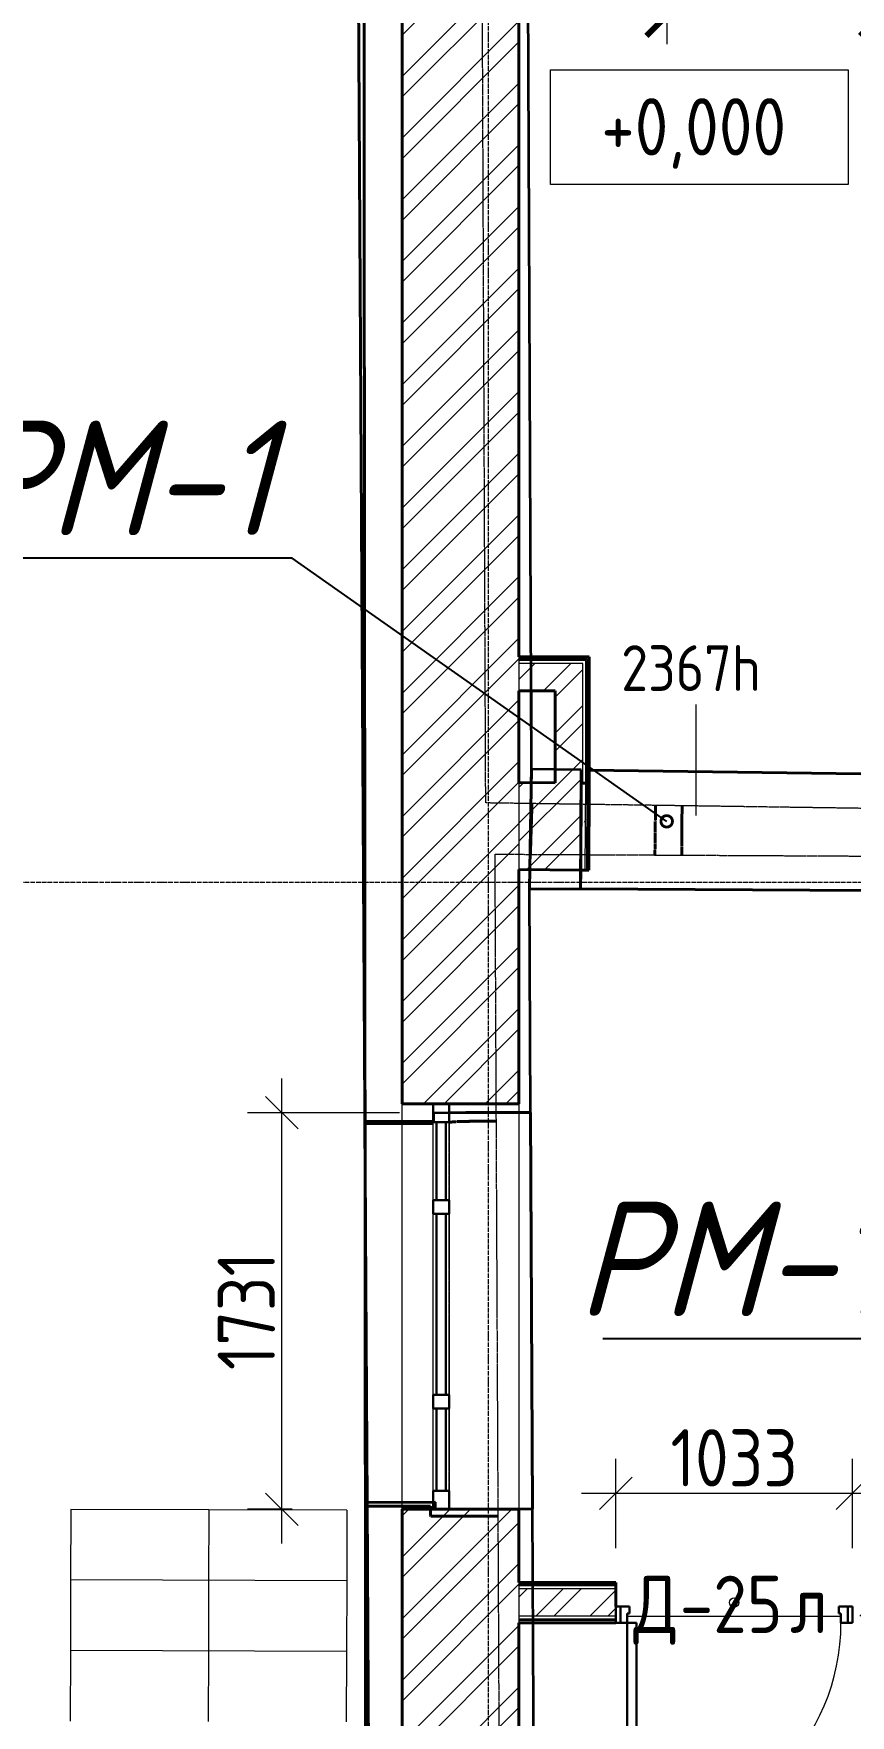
# Model space of a CAD drawing. Header units: millimetres. Extents: x 749182 to 2267578, y 70462 to 311449.
# Drawn here: x 2002644 to 2006210, y 108835 to 116179 of the extents above; entities that cross this region are included whole.
import ezdxf
from ezdxf import colors
from ezdxf.entities.mleader import LeaderData, LeaderLine
from ezdxf.math import Vec2, Vec3

# ---------------------------------------------------------------- set-up
doc = ezdxf.new("R2010")
doc.units = ezdxf.units.MM
for name, pattern in [('ADSK_Линия сетки', [25, 20, -2.5, 0, -2.5]), ('ADSK_Сверху', [4.5, 3, -1.5]), ('осеваяX2', [4, 2.5, -0.5, 0.5, -0.5])]:
    doc.linetypes.add(name, pattern=pattern)
doc.layers.get('Defpoints').update_dxf_attribs({"color": 255})
for name, color, linetype, lineweight in [('_ Окна', 7, 'Continuous', 30), ('Аннотация', 7, 'Continuous', 9), ('Витраж', 7, 'Continuous', 9), ('Двери', 7, 'Continuous', 20), ('Лестницы', 7, 'Continuous', 18), ('Марки дверей', 7, 'Continuous', 20), ('Окна', 7, 'Continuous', 18), ('Оси', 165, 'осеваяX2', 13), ('отметки', 7, 'Continuous', 20), ('Панели витража', 7, 'Continuous', 9), ('Перекрытие', 7, 'Continuous', 18), ('Размер', 7, 'Continuous', 13), ('размеры', 7, 'Continuous', 9), ('Стены', 184, 'Continuous', 40), ('Стены внутренние', 7, 'Continuous', 18), ('Стены наружные', 7, 'Continuous', 18), ('Стены разрез', 7, 'Continuous', 35), ('Стены штриховка', 7, 'Continuous', 18), ('Стрелки вверх', 7, 'Continuous', 18)]:
    doc.layers.add(name, color=color, linetype=linetype, lineweight=lineweight)
doc.styles.add('GOST 2.304_new', font='isocpeur.ttf', dxfattribs={"width": 0.9, "oblique": 15})
doc.styles.add('GOST Common_1', font='GOST_Common.ttf', dxfattribs={"width": 0.9, "height": 250})
doc.styles.add('GOST Common_2', font='GOST_Common.ttf', dxfattribs={"width": 0.9, "height": 200})
doc.styles.add('М2', font='isocpeui.ttf')
doc.dimstyles.new('ADSK_Основной_2_мм_Округление_до_1_мм', dxfattribs={"dimscale": 304.8, "dimtxt": 201.142999, "dimasz": 0.463911, "dimexe": 0.492126, "dimexo": 0.492126, "dimgap": 0.098425, "dimtad": 1, "dimdec": 0, "dimdsep": 46, "dimtxsty": 'GOST Common_1', "dimblk1": 'OBLIQUE', "dimblk2": 'OBLIQUE', "dimsah": 1, "dimcen": 0.09, "dimdle": 0.492126, "dimazin": 2, "dimtfac": 1, "dimtdec": 4, "dimtix": 1, "dimtmove": 0, "dimatfit": 3, "dimfxl": 0, "dimtvp": 1, "dimtolj": 1, "dimtzin": 0, "dimlwd": 20, "dimlwe": 20, "dimarcsym": 0})
doc.dimstyles.new('SPDS 1_100', dxfattribs={"dimscale": 100, "dimtxt": 2.5, "dimasz": 1.77, "dimexe": 1.25, "dimexo": 0.625, "dimtad": 1, "dimdec": 0, "dimrnd": 0.001, "dimzin": 9, "dimtxsty": 'М2', "dimblk": 'ARCHTICK', "dimcen": 2.5, "dimdle": 2, "dimclrt": 256, "dimadec": 0, "dimazin": 2, "dimtfac": 0.75, "dimtdec": 0, "dimtmove": 1, "dimatfit": 3, "dimfxl": 0, "dimtolj": 1, "dimlwd": 9, "dimlwe": 9, "dimarcsym": 0})
pattern_1 = [(45, (1958220.23, 75616.62), (-117.8655, 117.8655), []), (45, (1958298.8, 75616.62), (-117.8655, 117.8655), [])]

# ---------------------------------------------------------------- blocks, each defined once
blk = doc.blocks.new('Существующие стены 2 этаж - Существующие стены 2 этаж-699583-01 План 1-го этажа маркировочный')
at = {"layer": 'Стены', "color": 254, "linetype": 'ADSK_Сверху', "true_color": 0xe8c5d7}
for p, q in [((45863.6, 43954.5), (45871.1, 35802.7)), ((45874.2, 32460.1), (45863.6, 43954.5)), ((46593.1, 36978.4), (46600, 37200.1)), ((46600, 37200.1), (46593.1, 36978.4)), ((46600, 37200.1), (46593.1, 36978.4)), ((46593.1, 36978.4), (46600, 37200.1)), ((47136.9, 36975.7), (47139.4, 37192.3)), ((47136.9, 36975.7), (47139.4, 37192.3)), ((47255.3, 37190.6), (47253.8, 36975.1)), ((47255.3, 37190.6), (47253.8, 36975.1)), ((45871.1, 35802.7), (46150.7, 35803)), ((46150.7, 35803), (45871.1, 35802.7)), ((45871.1, 35802.7), (45872.6, 34131.4)), ((45871.1, 35802.7), (45872.6, 34131.4)), ((45872.6, 34131.4), (45871.1, 35802.7)), ((46150.7, 35803), (46168.2, 35804.2)), ((46168.2, 35804.2), (46150.7, 35803)), ((46238.2, 35808.9), (46290.6, 35812.5)), ((46290.6, 35812.5), (46238.2, 35808.9)), ((46290.6, 35812.5), (46444.5, 35813.1)), ((46444.5, 35813.1), (46290.6, 35812.5)), ((46157.6, 34131.6), (45872.6, 34131.4)), ((45872.6, 34131.4), (46157.6, 34131.6)), ((45872.6, 34131.4), (45874.2, 32460.1)), ((46157.7, 34087.8), (46157.6, 34131.6)), ((46157.6, 34131.6), (46157.7, 34087.8)), ((46297.7, 34088.4), (46157.7, 34087.8)), ((46157.7, 34087.8), (46297.7, 34088.4)), ((46452.6, 34089), (46297.7, 34088.4)), ((46297.7, 34088.4), (46452.6, 34089))]:
    blk.add_line(p, q, dxfattribs=at)
blk = doc.blocks.new('Прямоугольный импост - 70х20_60мм-1425107-01 План 1-го этажа маркировочный')
at = {"layer": 'Витраж', "color": 253, "linetype": 'ADSK_Сверху', "true_color": 0xaaaaaa}
for p, q in [((46238.2, 23889.2), (46168.2, 23889.2)), ((46168.2, 23809.2), (46168.2, 23889.2)), ((46238.2, 23809.2), (46238.2, 23889.2)), ((46168.2, 23439.2), (46168.2, 23469.2)), ((46238.2, 23439.2), (46238.2, 23469.2))]:
    blk.add_line(p, q, dxfattribs=at)
blk = doc.blocks.new('Прямоугольный импост - 70х20_60мм-1440289-01 План 1-го этажа маркировочный')
at = {"layer": 'Витраж', "color": 253, "linetype": 'ADSK_Сверху', "true_color": 0xaaaaaa}
for p, q in [((-80, 35), (0, 35)), ((0, 35), (0, -35)), ((0, -35), (-80, -35))]:
    blk.add_line(p, q, dxfattribs=at)
blk = doc.blocks.new('Прямоугольный импост - 70х20_60мм-1440290-01 План 1-го этажа маркировочный')
at = {"layer": 'Витраж', "color": 253, "linetype": 'ADSK_Сверху', "true_color": 0xaaaaaa}
for p, q in [((0, 35), (-80, 35)), ((0, -35), (0, 35)), ((-80, -35), (0, -35))]:
    blk.add_line(p, q, dxfattribs=at)
blk = doc.blocks.new('Прямоугольный импост - 70х20_60мм-1243038-01 План 1-го этажа маркировочный')
at = {"layer": 'Витраж', "color": 253, "linetype": 'ADSK_Сверху', "true_color": 0xaaaaaa}
for p, q in [((46168.2, 23409.2), (46168.2, 23439.2)), ((46238.2, 23409.2), (46238.2, 23439.2)), ((46168.2, 22589.2), (46168.2, 22619.2)), ((46238.2, 22589.2), (46238.2, 22619.2))]:
    blk.add_line(p, q, dxfattribs=at)
blk = doc.blocks.new('Прямоугольный импост - 70х20_60мм-1225113-01 План 1-го этажа маркировочный')
at = {"layer": 'Витраж', "color": 253, "linetype": 'ADSK_Сверху', "true_color": 0xaaaaaa}
for p, q in [((-6006, 10091.9), (-6006, 10121.9)), ((-5936, 10091.9), (-5936, 10121.9)), ((-6006, 9651.9), (-6006, 9731.9)), ((-5936, 9651.9), (-5936, 9731.9)), ((-6006, 9651.9), (-5936, 9651.9))]:
    blk.add_line(p, q, dxfattribs=at)
blk = doc.blocks.new('Прямоугольный импост - 70х60мм-1440287-01 План 1-го этажа маркировочный')
at = {"layer": 'Витраж', "color": 253, "linetype": 'ADSK_Сверху', "true_color": 0xaaaaaa}
for p, q in [((-30, 35), (30, 35)), ((30, -35), (-30, -35))]:
    blk.add_line(p, q, dxfattribs=at)
blk = doc.blocks.new('Прямоугольный импост - 70х60мм-1425109-01 План 1-го этажа маркировочный')
at = {"layer": 'Витраж', "color": 253, "linetype": 'ADSK_Сверху', "true_color": 0xaaaaaa}
for p, q in [((46238.2, 23809.2), (46168.2, 23809.2)), ((46168.2, 23469.2), (46168.2, 23809.2)), ((46238.2, 23469.2), (46238.2, 23809.2)), ((46168.2, 23469.2), (46238.2, 23469.2))]:
    blk.add_line(p, q, dxfattribs=at)
blk = doc.blocks.new('Прямоугольный импост - 70х60мм-1225009-01 План 1-го этажа маркировочный')
at = {"layer": 'Витраж', "color": 253, "linetype": 'ADSK_Сверху', "true_color": 0xaaaaaa}
for p, q in [((-5936, 11391.9), (-6006, 11391.9)), ((-6006, 11031.9), (-6006, 11391.9)), ((-5936, 11031.9), (-5936, 11391.9)), ((-6006, 11031.9), (-5936, 11031.9))]:
    blk.add_line(p, q, dxfattribs=at)
blk = doc.blocks.new('Прямоугольный импост - 70х60мм-1243040-01 План 1-го этажа маркировочный')
at = {"layer": 'Витраж', "color": 253, "linetype": 'ADSK_Сверху', "true_color": 0xaaaaaa}
for p, q in [((46238.2, 23409.2), (46168.2, 23409.2)), ((46168.2, 22619.2), (46168.2, 23409.2)), ((46238.2, 22619.2), (46238.2, 23409.2)), ((46168.2, 22619.2), (46238.2, 22619.2))]:
    blk.add_line(p, q, dxfattribs=at)
blk = doc.blocks.new('Существующие стены 1 эт - Существующие стены 1 эт-653793-01 План 1-го этажа маркировочный')
at = {"layer": 'Стены'}
for p, q in [((45890.9, 32185), (45825.2, 43935.3)), ((46596.1, 37692.4), (46596.7, 37537.8)), ((46597, 37316.6), (46596.6, 37291.8)), ((46596.6, 37291.8), (46597, 37316.6)), ((46849.8, 37346.5), (48035.5, 37329.4)), ((46812.9, 36909.3), (46812.4, 36827.3)), ((48063.3, 36820.9), (46812.4, 36827.3)), ((46311.1, 35850.5), (46238.2, 35850.2)), ((46594.3, 35851.9), (46311.1, 35850.5)), ((46594.3, 35851.9), (46602.5, 34120.8)), ((46168.2, 35812.9), (45870.6, 35811.2)), ((45879.9, 34147.5), (45870.6, 35811.2)), ((45879.9, 34147.5), (46168.2, 34149.1)), ((46238.2, 34119.1), (46319.2, 34119.5)), ((46319.2, 34119.5), (46602.5, 34120.8))]:
    blk.add_line(p, q, dxfattribs=at)
at = {"layer": 'Стены разрез'}
for p, q in [((45825.2, 43935.3), (45870.6, 35811.2)), ((46597.5, 37350.2), (46573.2, 43171.8)), ((46589.7, 36828.5), (46597.5, 37350.2)), ((46597.5, 37350.2), (46589.7, 36828.5)), ((46815.1, 37347), (46597.5, 37350.2)), ((46812.4, 36827.3), (46815.1, 37347)), ((46594.3, 35851.9), (46589.7, 36828.5)), ((46589.7, 36828.5), (46812.4, 36827.3)), ((46171.1, 35849.9), (46311.1, 35850.5)), ((46171.2, 35812.9), (46171.1, 35849.9)), ((46311.1, 35850.5), (46594.3, 35851.9)), ((45870.6, 35811.2), (46171.2, 35812.9)), ((46179.1, 34149.1), (45879.9, 34147.5)), ((46179.2, 34118.8), (46179.1, 34149.1)), ((45879.9, 34147.5), (45890.9, 32185)), ((46319.2, 34119.5), (46179.2, 34118.8)), ((46602.5, 34120.8), (46319.2, 34119.5)), ((46606.6, 33247.6), (46602.5, 34120.8)), ((46611.1, 31812.6), (46606.6, 33247.6))]:
    blk.add_line(p, q, dxfattribs=at)
blk = doc.blocks.new('Системная панель - _AR_Стекло_40мм_привязка по центру-V136-01 План 1-го этажа маркировочный')
at = {"layer": 'Панели витража', "lineweight": 30}
for p, q in [((180, 20), (-180, 20)), ((-180, 20), (-180, -20)), ((180, -20), (180, 20)), ((-180, -20), (180, -20))]:
    blk.add_line(p, q, dxfattribs=at)
blk = doc.blocks.new('Прямоугольный импост - 70х20_60мм-V137-01 План 1-го этажа маркировочный')
at = {"layer": 'Витраж', "lineweight": 30}
for p, q in [((-80, 35), (0, 35)), ((-80, -35), (-80, 35)), ((0, 35), (0, -35)), ((0, -35), (-80, -35))]:
    blk.add_line(p, q, dxfattribs=at)
blk = doc.blocks.new('Прямоугольный импост - 70х20_60мм-V138-01 План 1-го этажа маркировочный')
at = {"layer": 'Витраж', "lineweight": 30}
for p, q in [((0, 35), (-80, 35)), ((-80, 35), (-80, -35)), ((0, -35), (0, 35)), ((-80, -35), (0, -35))]:
    blk.add_line(p, q, dxfattribs=at)
blk = doc.blocks.new('Системная панель - _AR_Стекло_40мм_привязка по центру-1425111-01 План 1-го этажа маркировочный')
at = {"layer": 'Панели витража', "lineweight": 30}
for p, q in [((170, 20), (-170, 20)), ((-170, 20), (-170, -20)), ((170, -20), (170, 20)), ((-170, -20), (170, -20))]:
    blk.add_line(p, q, dxfattribs=at)
blk = doc.blocks.new('Витраж-стеклопакет - Глухой стеклопакет 40мм-1243042-01 План 1-го этажа маркировочный')
at = {"layer": '_ Окна'}
for p, q in [((395, 20), (-395, 20)), ((-395, 20), (-395, -20)), ((395, -20), (395, 20)), ((-395, -20), (395, -20))]:
    blk.add_line(p, q, dxfattribs=at)
blk = doc.blocks.new('Прямоугольный импост - 70х60мм-V40-01 План 1-го этажа маркировочный')
at = {"layer": 'Витраж'}
for p, q in [((-6006, 9731.9), (-6006, 10091.9)), ((-5936, 10091.9), (-5936, 9731.9))]:
    blk.add_line(p, q, dxfattribs=at)
blk = doc.blocks.new('Прямоугольный импост - 70х60мм-V139-01 План 1-го этажа маркировочный')
at = {"layer": 'Витраж'}
for p, q in [((46168.2, 23469.2), (46168.2, 23809.2)), ((46238.2, 23809.2), (46238.2, 23469.2))]:
    blk.add_line(p, q, dxfattribs=at)
blk = doc.blocks.new('Прямоугольный импост - 70х60мм-V140-01 План 1-го этажа маркировочный')
at = {"layer": 'Витраж', "lineweight": 30}
for p, q in [((-30, 35), (30, 35)), ((-30, 20), (-30, 35)), ((30, 35), (30, -35)), ((-30, -35), (-30, -20)), ((30, -35), (-30, -35))]:
    blk.add_line(p, q, dxfattribs=at)
blk = doc.blocks.new('Прямоугольный импост - 70х60мм-V141-01 План 1-го этажа маркировочный')
at = {"layer": 'Витраж'}
for p, q in [((46168.2, 22619.2), (46168.2, 23409.2)), ((46238.2, 23409.2), (46238.2, 22619.2))]:
    blk.add_line(p, q, dxfattribs=at)
blk = doc.blocks.new('Прямоугольный импост - 70х60мм-V142-01 План 1-го этажа маркировочный')
at = {"layer": 'Витраж', "lineweight": 30}
for p, q in [((-30, 35), (30, 35)), ((-30, -35), (-30, 35)), ((30, 35), (30, 20)), ((30, -35), (-30, -35)), ((30, -20), (30, -35))]:
    blk.add_line(p, q, dxfattribs=at)
blk = doc.blocks.new('AC_Дверь_Однопольная_Стальная - Д-25л 1033х2200h-1983232-01 План 1-го этажа маркировочный')
at = {"layer": 'Двери', "lineweight": 30}
for p, q in [((466.5, 1021), (426.5, 1021)), ((426.5, 1021), (426.5, 88)), ((466.5, 88), (466.5, 1021)), ((-496.5, 88), (-516.5, 88)), ((-516.5, 88), (-516.5, 18)), ((-466.5, 88), (-496.5, 88)), ((-496.5, 88), (-496.5, 18)), ((-496.5, 18), (-496.5, 88)), ((-466.5, 48), (-466.5, 88)), ((426.5, 88), (466.5, 88)), ((496.5, 88), (466.5, 88)), ((466.5, 88), (466.5, 48)), ((496.5, 18), (496.5, 88)), ((516.5, 88), (496.5, 88)), ((496.5, 88), (496.5, 18)), ((516.5, 18), (516.5, 88)), ((-516.5, 18), (-496.5, 18)), ((-496.5, 18), (-456.5, 18)), ((-456.5, 48), (-466.5, 48)), ((-456.5, 18), (-456.5, 48)), ((466.5, 48), (456.5, 48)), ((456.5, 48), (456.5, 18)), ((456.5, 18), (496.5, 18)), ((496.5, 18), (516.5, 18))]:
    blk.add_line(p, q, dxfattribs=at)
at = {"layer": 'Двери'}
blk.add_arc((466.5, 88), 933, 90, 180, dxfattribs=at)
blk = doc.blocks.new('_Oblique')
at = {"color": 0, "linetype": 'ByBlock', "lineweight": -2}
blk.add_line((-0.5, -0.5), (0.5, 0.5), dxfattribs=at)
blk = doc.blocks.new('*D2831')
at = {"layer": 'Defpoints', "color": 0, "lineweight": 20, "transparency": 16777216}
for p in [(2003728.1, 111466.5), (2004391.3, 111466.5), (2003923.4, 109735.4)]:
    blk.add_point(p, dxfattribs=at)
at = {"layer": 'размеры', "color": 0, "lineweight": 20, "transparency": 16777216}
for p, q in [((2003728.1, 109585.4), (2003728.1, 111616.5)), ((2004241.3, 111466.5), (2003578.1, 111466.5)), ((2003773.4, 109735.4), (2003578.1, 109735.4))]:
    blk.add_line(p, q, dxfattribs=at)
at = {"layer": 'размеры', "color": 0, "lineweight": 20, "transparency": 16777216, "xscale": 141.4, "yscale": 141.4, "zscale": 141.4}
for p, rotation in [((2003728.1, 111466.5), 90), ((2003728.1, 109735.4), 270)]:
    blk.add_blockref('_Oblique', p, dxfattribs=dict(at, rotation=rotation))
at = {"layer": 'размеры', "color": 0, "lineweight": 20, "transparency": 16777216, "insert": (2003573.1, 110601), "char_height": 250, "width": 515.472, "attachment_point": 5, "rotation": 90, "style": 'GOST Common_1'}
blk.add_mtext('\\A1;1731', dxfattribs=at)
blk = doc.blocks.new('ADSK_Марка_Дверь - Марка типа и комментарии-2020407-01 План 1-го этажа маркировочный')
at = {"layer": 'Марки дверей', "lineweight": 9}
blk.add_circle((0, 0), 0.2, dxfattribs=at)
blk = doc.blocks.new('*D2933')
at = {"layer": 'Defpoints', "color": 0, "lineweight": 20, "transparency": 16777216}
for p in [(2006219.5, 109805), (2005186.5, 109416), (2006219.5, 109416)]:
    blk.add_point(p, dxfattribs=at)
at = {"layer": 'размеры', "color": 0, "lineweight": 20, "transparency": 16777216}
for p, q in [((2005186.5, 109566), (2005186.5, 109955)), ((2006219.5, 109566), (2006219.5, 109955)), ((2005036.5, 109805), (2006369.5, 109805))]:
    blk.add_line(p, q, dxfattribs=at)
at = {"layer": 'размеры', "color": 0, "lineweight": 20, "transparency": 16777216, "xscale": 141.4, "yscale": 141.4, "zscale": 141.4, "rotation": 180}
blk.add_blockref('_Oblique', (2005186.5, 109805), dxfattribs=at)
at = {"layer": 'размеры', "color": 0, "lineweight": 20, "transparency": 16777216, "xscale": 141.4, "yscale": 141.4, "zscale": 141.4}
blk.add_blockref('_Oblique', (2006219.5, 109805), dxfattribs=at)
at = {"layer": 'размеры', "color": 0, "lineweight": 20, "transparency": 16777216, "insert": (2005703, 109960), "char_height": 250, "width": 560.473, "attachment_point": 5, "style": 'GOST Common_1'}
blk.add_mtext('\\A1;1033', dxfattribs=at)
blk = doc.blocks.new('_ArchTick')
at = {"color": 0, "linetype": 'ByBlock', "const_width": 0.15}
blk.add_lwpolyline([(-0.5, -0.5), (0.5, 0.5)], dxfattribs=at)
blk = doc.blocks.new('*D2935')
at = {"layer": 'Defpoints', "color": 0, "lineweight": 20, "transparency": 16777216}
for p in [(2005408.5, 116879.2), (2006341.5, 116879.2), (2006341.5, 116257.6)]:
    blk.add_point(p, dxfattribs=at)
at = {"layer": 'размеры', "color": 0, "lineweight": 9, "transparency": 16777216}
for p, q in [((2005408.5, 116816.7), (2005408.5, 116132.6)), ((2006341.5, 116816.7), (2006341.5, 116132.6)), ((2005208.5, 116257.6), (2006541.5, 116257.6))]:
    blk.add_line(p, q, dxfattribs=at)
at = {"layer": 'размеры', "color": 0, "lineweight": 9, "transparency": 16777216, "xscale": 177, "yscale": 177, "zscale": 177, "rotation": 180}
blk.add_blockref('_ArchTick', (2005408.5, 116257.6), dxfattribs=at)
at = {"layer": 'размеры', "color": 0, "lineweight": 9, "transparency": 16777216, "xscale": 177, "yscale": 177, "zscale": 177}
blk.add_blockref('_ArchTick', (2006341.5, 116257.6), dxfattribs=at)
at = {"layer": 'размеры', "lineweight": 20, "transparency": 16777216, "insert": (2005875, 116445.1), "char_height": 250, "width": 454.106, "attachment_point": 5, "style": 'М2'}
blk.add_mtext('\\A1;933', dxfattribs=at)
blk = doc.blocks.new('Высотные отметки - Рамка-5093-01 План 1-го этажа маркировочный')
at = {"layer": 'Аннотация', "lineweight": 20}
for p, q in [((-6.5, 0), (-6.5, 5)), ((-6.5, 5), (6.5, 5)), ((6.5, 5), (6.5, 0)), ((6.5, 0), (-6.5, 0))]:
    blk.add_line(p, q, dxfattribs=at)
blk = doc.blocks.new('_DotSmall')
at = {"color": 0, "linetype": 'ByBlock', "lineweight": 35, "const_width": 0.5}
blk.add_lwpolyline([(-0.0625, 0, 1), (0.0625, 0, 1)], format="xyb", close=True, dxfattribs=at)

msp = doc.modelspace()

# ---------------------------------------------------------------- hatches: boundary and pattern name
at = {"layer": 'Стены внутренние', "lineweight": 9}
h = msp.add_hatch(dxfattribs=at)
h.set_pattern_fill('FP_1', color=256, style=0, pattern_type=2)
h.set_pattern_definition(pattern_1)
h.paths.add_polyline_path([(2004822.8956, 113309.025), (2005042.045, 113309.025), (2005042.045, 113429.025), (2004763.4379, 113429.025), (2004763.4379, 113309.025), (2004817.7451, 113309.025)])
h = msp.add_hatch(dxfattribs=at)
h.set_pattern_fill('FP_1', color=256, style=0, pattern_type=2)
h.set_pattern_definition(pattern_1)
h.paths.add_polyline_path([(2005042.045, 112905.9128), (2005042.045, 113309.025), (2004922.045, 113309.025), (2004922.045, 112907.2286), (2005035.3415, 112905.9487)])
h = msp.add_hatch(dxfattribs=at)
h.set_pattern_fill('FP_1', color=256, style=0, pattern_type=2)
h.set_pattern_definition(pattern_1)
h.paths.add_polyline_path([(2011344.1119, 112454.4662), (2011348.4156, 112834.4418), (2006739.7684, 112886.6406), (2006735.4647, 112506.6649), (2011342.6876, 112454.4823)])
h.paths.add_polyline_path([(2005033.0955, 112525.9464), (2005035.0454, 112905.9487), (2004763.4379, 112909.025), (2004763.4379, 112529.0006), (2005032.6746, 112525.9512)])
h = msp.add_hatch(dxfattribs=at)
h.set_pattern_fill('FP_2', color=256, style=0, pattern_type=2)
h.set_pattern_definition([(0, (1958220.23, 75616.62), (406.4, 101.6), [33.528, -271.272, 33.528, -271.272, -1625.6]), (0, (1958220.23, 75616.62), (406.4, 101.6), [-609.6, 33.528, -576.072, 33.528, -271.272, -711.2]), (0, (1958220.23, 75616.62), (406.4, 101.6), [-1524, 33.528, -169.672, 33.528, -474.472]), (120, (1958372.63, 75667.42), (-291.18818, 301.15272), [33.528, -271.272, 33.528, -271.272, -1625.6]), (120, (1958372.63, 75667.42), (-291.18818, 301.15272), [-609.6, 33.528, -576.072, 33.528, -271.272, -711.2]), (120, (1958372.63, 75667.42), (-291.18818, 301.15272), [-1524, 33.528, -169.672, 33.528, -474.472]), (240, (1958423.43, 75870.62), (-115.21182, -402.75272), [33.528, -271.272, 33.528, -271.272, -1625.6]), (240, (1958423.43, 75870.62), (-115.21182, -402.75272), [-609.6, 33.528, -576.072, 33.528, -271.272, -711.2]), (240, (1958423.43, 75870.62), (-115.21182, -402.75272), [-1524, 33.528, -169.672, 33.528, -474.472])])
h.paths.add_polyline_path([(2005053.0952, 112525.8438), (2005055.0452, 112905.8461), (2005035.0454, 112905.9487), (2005033.0955, 112525.9464), (2005052.8489, 112525.8451)])
h = msp.add_hatch(dxfattribs=at)
h.set_pattern_fill('FP_1', color=256, style=0, pattern_type=2)
h.set_pattern_definition(pattern_1)
h.paths.add_polyline_path([(2007360.2172, 109267.9599), (2007359.7969, 109387.9599), (2006219.4556, 109387.9599), (2006219.4556, 109267.9599), (2007359.7969, 109267.9599)])
h.paths.add_polyline_path([(2005042.045, 109267.9599), (2005186.4556, 109267.9599), (2005186.4556, 109387.9599), (2004763.4379, 109387.9599), (2004763.4379, 109267.9599), (2004971.3293, 109267.9599)])
at = {"layer": 'Стены наружные', "lineweight": 9}
h = msp.add_hatch(dxfattribs=at)
h.set_pattern_fill('FP_3', color=256, angle=45, style=0, pattern_type=2)
h.set_pattern_definition([(45, (1958220.23, 75616.62), (-134.70384, 134.70384), []), (45, (1958310.03, 75616.62), (-134.70384, 134.70384), [])])
h.paths.add_polyline_path([(2004629.7211, 96550.6773), (2004763.4379, 96550.6773), (2004763.4379, 97735.7884), (2004253.4379, 97735.7884), (2004253.4379, 96550.6773), (2004298.981, 96550.6773)])
h.paths.add_polyline_path([(2004438.2783, 99505.7884), (2004763.4379, 99505.7884), (2004763.4379, 101687.7651), (2004253.4379, 101686.7114), (2004253.4379, 99505.7884)])
h.paths.add_polyline_path([(2004648.2218, 103457.7651), (2004763.4379, 103457.7651), (2004763.4379, 105674.0629), (2004253.4379, 105674.0629), (2004253.4379, 103457.7651), (2004629.7211, 103457.7651)])
h.paths.add_polyline_path([(2004763.4379, 107444.0629), (2004763.4379, 109735.4264), (2004253.4379, 109735.4264), (2004253.4379, 107444.0629), (2004619.7214, 107444.0629)])
h.paths.add_polyline_path([(2004407.9542, 111505.4264), (2004763.4379, 111505.4264), (2004763.4379, 118865.8252), (2004253.4379, 118865.8252), (2004253.4379, 111505.4264)])

# ---------------------------------------------------------------- linework, layer by layer
at = {"layer": 'Аннотация'}
msp.add_line((2005537.4317, 112764.8437), (2005537.4317, 113248.8645), dxfattribs=at)
at = {"layer": 'Лестницы'}
for p, q in [((2002806.9957, 109734.6159), (2002806.0215, 109426.5175)), ((2004012.1896, 109730.8053), (2002806.9957, 109734.6159)), ((2004012.1896, 109730.8053), (2002806.9957, 109734.6159)), ((2004012.1896, 109730.8053), (2004011.2155, 109422.7068)), ((2002806.0215, 109426.5175), (2002805.0473, 109118.419)), ((2004011.2155, 109422.7068), (2002806.0215, 109426.5175)), ((2004011.2155, 109422.7068), (2002806.0215, 109426.5175)), ((2004011.2155, 109422.7068), (2004010.2413, 109114.6084)), ((2002805.0473, 109118.419), (2002804.0732, 108810.3205)), ((2004010.2413, 109114.6084), (2002805.0473, 109118.419)), ((2004010.2413, 109114.6084), (2002805.0473, 109118.419)), ((2004010.2413, 109114.6084), (2004009.2671, 108806.5099))]:
    msp.add_line(p, q, dxfattribs=at)
at = {"layer": 'Оси', "linetype": 'ADSK_Линия сетки'}
for p, q in [((2004630.1361, 71313.2448), (2004630.1361, 120151.4054)), ((1947134.001, 112473.407), (2015361.944, 112473.407))]:
    msp.add_line(p, q, dxfattribs=at)
at = {"layer": 'Перекрытие', "linetype": 'ADSK_Сверху'}
for p, q in [((2004618.3577, 112819.6524), (2004592.6054, 118987.3275)), ((2013888.3794, 112685.5259), (2004618.3577, 112819.6524)), ((2004676.8012, 108863.5422), (2004659.1804, 112595.8514)), ((2004659.1804, 112595.8514), (2007434.9991, 112581.6073)), ((2004690.6896, 104478.2451), (2004676.8012, 108863.5422))]:
    msp.add_line(p, q, dxfattribs=at)
at = {"layer": 'Перекрытие'}
for p, q in [((2004816.7671, 113309.025), (2004817.2711, 112908.4153)), ((2005042.045, 112525.8451), (2005033.0955, 112525.9464)), ((2005236.4556, 109267.9599), (2006169.4556, 109267.9599))]:
    msp.add_line(p, q, dxfattribs=at)
at = {"layer": 'Стены внутренние', "lineweight": 40}
for p, q in [((2005070.045, 113457.025), (2004763.4379, 113457.025)), ((2005070.045, 112905.5523), (2005070.045, 113457.025)), ((2004763.4379, 113309.025), (2004922.045, 113309.025)), ((2004922.045, 113309.025), (2004922.045, 112907.2286)), ((2004922.045, 112907.2286), (2004763.4379, 112909.025)), ((2005033.0955, 112525.9464), (2005035.0454, 112905.9487)), ((2005035.0454, 112905.9487), (2005033.0955, 112525.9464)), ((2005035.0454, 112905.9487), (2005070.045, 112905.5523)), ((2005070.045, 112905.7691), (2005035.0454, 112905.9487)), ((2005068.095, 112525.7668), (2005070.045, 112905.7691)), ((2004763.4379, 112529.0006), (2005033.0955, 112525.9464)), ((2005033.0955, 112525.9464), (2005068.095, 112525.7668)), ((2005186.4556, 109415.9599), (2004763.4379, 109415.9599)), ((2005186.4556, 109309.9599), (2005186.4556, 109415.9599)), ((2004763.4379, 109239.9599), (2005186.4556, 109239.9599))]:
    msp.add_line(p, q, dxfattribs=at)
at = {"layer": 'Стены наружные', "lineweight": 40}
for p, q in [((2004253.4379, 119375.8252), (2004253.4379, 111505.4264)), ((2004763.4379, 113457.025), (2004763.4379, 116879.2122)), ((2004763.4379, 112909.025), (2004763.4379, 113309.025)), ((2004763.4379, 111505.4264), (2004763.4379, 112529.0006)), ((2004253.4379, 111505.4264), (2004763.4379, 111505.4264)), ((2004253.4379, 109735.4264), (2004253.4379, 107444.0629)), ((2004763.4379, 109735.4264), (2004253.4379, 109735.4264)), ((2004763.4379, 109415.9599), (2004763.4379, 109735.4264)), ((2004763.4379, 107444.0629), (2004763.4379, 109239.9599))]:
    msp.add_line(p, q, dxfattribs=at)
at = {"layer": 'Стены наружные'}
for p, q in [((2004253.4379, 109735.4264), (2004253.4379, 111505.4264)), ((2004763.4379, 111505.4264), (2004763.4379, 109735.4264))]:
    msp.add_line(p, q, dxfattribs=at)
at = {"layer": 'Стены штриховка'}
for p, q in [((2004763.4379, 113457.025), (2004763.4379, 113309.025)), ((2005061.045, 113448.025), (2004763.4379, 113448.025)), ((2005055.045, 113442.025), (2004763.4379, 113442.025)), ((2005042.045, 113429.025), (2004763.4379, 113429.025)), ((2005042.045, 112905.8694), (2005042.045, 113429.025)), ((2005055.045, 112905.7222), (2005055.045, 113442.025)), ((2005061.045, 112905.6542), (2005061.045, 113448.025)), ((2004763.4379, 112909.025), (2004763.4379, 112529.0006)), ((2005053.0952, 112525.8438), (2005055.0452, 112905.8461)), ((2005059.0951, 112525.813), (2005061.0451, 112905.8153)), ((2004763.4379, 109415.9599), (2004763.4379, 109239.9599)), ((2005186.4556, 109406.9599), (2004763.4379, 109406.9599)), ((2005186.4556, 109400.9599), (2004763.4379, 109400.9599)), ((2005186.4556, 109387.9599), (2004763.4379, 109387.9599)), ((2005186.4556, 109267.9599), (2004763.4379, 109267.9599)), ((2005186.4556, 109254.9599), (2004763.4379, 109254.9599)), ((2005186.4556, 109248.9599), (2004763.4379, 109248.9599))]:
    msp.add_line(p, q, dxfattribs=at)
at = {"layer": 'Стрелки вверх'}
for p, q in [((2003409.5926, 109732.7106), (2003408.6185, 109424.6121)), ((2003408.6185, 109424.6121), (2003407.6443, 109116.5137)), ((2003407.6443, 109116.5137), (2003406.6702, 108808.4152))]:
    msp.add_line(p, q, dxfattribs=at)

# ---------------------------------------------------------------- block references
at = {"layer": 'Витраж', "color": 253, "linetype": 'ADSK_Сверху', "true_color": 0xaaaaaa}
for name, p in [('Прямоугольный импост - 70х20_60мм-1425107-01 План 1-го этажа маркировочный', (1958220.2258, 87616.2567)), ('Прямоугольный импост - 70х60мм-1425109-01 План 1-го этажа маркировочный', (1958220.2258, 87616.2567)), ('Прямоугольный импост - 70х20_60мм-1243038-01 План 1-го этажа маркировочный', (1958220.2258, 87616.2567)), ('Прямоугольный импост - 70х60мм-1243040-01 План 1-го этажа маркировочный', (1958220.2258, 87616.2567)), ('Прямоугольный импост - 70х20_60мм-1225113-01 План 1-го этажа маркировочный', (2010394.48, 100083.5012)), ('Прямоугольный импост - 70х60мм-1225009-01 План 1-го этажа маркировочный', (2010394.48, 98783.5012))]:
    msp.add_blockref(name, p, dxfattribs=at)
at = {"layer": 'Витраж', "color": 253, "linetype": 'ADSK_Сверху', "true_color": 0xaaaaaa, "extrusion": (0, 0, -1), "rotation": 90.00000000000026}
for name, p in [('Прямоугольный импост - 70х20_60мм-1440289-01 План 1-го этажа маркировочный', (-2004423.4379, 111505.4264)), ('Прямоугольный импост - 70х60мм-1440287-01 План 1-го этажа маркировочный', (-2004423.4379, 111055.4264)), ('Прямоугольный импост - 70х60мм-1440287-01 План 1-го этажа маркировочный', (-2004423.4379, 110205.4264))]:
    msp.add_blockref(name, p, dxfattribs=at)
at = {"layer": 'Витраж', "extrusion": (0, 0, -1), "rotation": 90.00000000000026}
for name, p in [('Прямоугольный импост - 70х20_60мм-V137-01 План 1-го этажа маркировочный', (-2004423.4379, 111505.4264)), ('Прямоугольный импост - 70х60мм-V140-01 План 1-го этажа маркировочный', (-2004423.4379, 111055.4264)), ('Прямоугольный импост - 70х60мм-V142-01 План 1-го этажа маркировочный', (-2004423.4379, 110205.4264))]:
    msp.add_blockref(name, p, dxfattribs=at)
at = {"layer": 'Витраж'}
for name, p in [('Прямоугольный импост - 70х60мм-V139-01 План 1-го этажа маркировочный', (1958220.2258, 87616.2567)), ('Прямоугольный импост - 70х60мм-V141-01 План 1-го этажа маркировочный', (1958220.2258, 87616.2567)), ('Прямоугольный импост - 70х60мм-V40-01 План 1-го этажа маркировочный', (2010394.48, 100083.5012))]:
    msp.add_blockref(name, p, dxfattribs=at)
at = {"layer": 'Витраж', "color": 253, "linetype": 'ADSK_Сверху', "true_color": 0xaaaaaa, "rotation": 269.9999999999997}
msp.add_blockref('Прямоугольный импост - 70х20_60мм-1440290-01 План 1-го этажа маркировочный', (2004423.4379, 109735.4264), dxfattribs=at)
at = {"layer": 'Витраж', "rotation": 269.9999999999997}
msp.add_blockref('Прямоугольный импост - 70х20_60мм-V138-01 План 1-го этажа маркировочный', (2004423.4379, 109735.4264), dxfattribs=at)
at = {"layer": 'Двери', "rotation": 180}
msp.add_blockref('AC_Дверь_Однопольная_Стальная - Д-25л 1033х2200h-1983232-01 План 1-го этажа маркировочный', (2005702.9556, 109327.9599), dxfattribs=at)
at = {"layer": 'Марки дверей', "xscale": 99.99999999999993, "yscale": 99.99999999999993, "zscale": 99.99999999999993}
msp.add_blockref('ADSK_Марка_Дверь - Марка типа и комментарии-2020407-01 План 1-го этажа маркировочный', (2005702.9556, 109327.9599), dxfattribs=at)
at = {"layer": 'Окна', "rotation": 89.99999999999974}
msp.add_blockref('Витраж-стеклопакет - Глухой стеклопакет 40мм-1243042-01 План 1-го этажа маркировочный', (2004423.4379, 110630.4264), dxfattribs=at)
at = {"layer": 'отметки', "lineweight": 20, "xscale": 99.99999999999993, "yscale": 99.99999999999993, "zscale": 99.99999999999993}
msp.add_blockref('Высотные отметки - Рамка-5093-01 План 1-го этажа маркировочный', (2005551.2989, 115520.5244), dxfattribs=at)
at = {"layer": 'Панели витража', "rotation": 89.99999999999974}
for name, p in [('Системная панель - _AR_Стекло_40мм_привязка по центру-1425111-01 План 1-го этажа маркировочный', (2004423.4379, 111255.4264)), ('Системная панель - _AR_Стекло_40мм_привязка по центру-V136-01 План 1-го этажа маркировочный', (2004423.4379, 109995.4264))]:
    msp.add_blockref(name, p, dxfattribs=at)
at = {"layer": 'Стены', "color": 254, "linetype": 'ADSK_Сверху', "true_color": 0xe8c5d7}
msp.add_blockref('Существующие стены 2 этаж - Существующие стены 2 этаж-699583-01 План 1-го этажа маркировочный', (1958220.2258, 75616.6187), dxfattribs=at)
at = {"layer": 'Стены', "color": 243, "true_color": 0xbb5389}
msp.add_blockref('Существующие стены 1 эт - Существующие стены 1 эт-653793-01 План 1-го этажа маркировочный', (1958220.2258, 75616.6187), dxfattribs=at)

# ---------------------------------------------------------------- texts
at = {"layer": 'Аннотация', "insert": (2005209.8317, 113508.4374), "char_height": 200, "width": 786.455438, "attachment_point": 1, "style": 'GOST Common_1'}
msp.add_mtext('2367h', dxfattribs=at)
at = {"layer": 'Марки дверей', "lineweight": 9, "char_height": 250, "attachment_point": 1, "style": 'GOST Common_2'}
for s, insert, width in [('\\fGOST Common|b0|i0|c204|p34|;\\W.9;Д', (2005263.1263, 109444.973), 245.316375), ('-25', (2005465.5326, 109444.973), 584.430187), ('\\fGOST Common|b0|i0|c204|p34|;\\W.9;л', (2005947.7357, 109444.973), 194.810062)]:
    msp.add_mtext(s, dxfattribs=dict(at, insert=insert, width=width))
at = {"layer": 'отметки', "lineweight": 20, "insert": (2005122.6228, 115897.2315), "char_height": 250, "width": 1028.822569, "attachment_point": 1, "line_spacing_factor": 1.022761, "style": 'GOST Common_2'}
msp.add_mtext('+0,000', dxfattribs=at)

# ---------------------------------------------------------------- dimensions: what is measured, and where the dimension line sits
at = {"layer": 'размеры', "lineweight": 20}
dim = msp.add_linear_dim(base=(2006341.5276, 116257.5633), p1=(2005408.5276, 116879.2122), p2=(2006341.5276, 116879.2122), dimstyle='SPDS 1_100', dxfattribs=at)
dim.commit()
dim.dimension.update_dxf_attribs({"geometry": '*D2935', "text_midpoint": (2005875.0276, 116445.0633)})
dim = msp.add_linear_dim(base=(2003728.0775, 111466.487), p1=(2003923.4379, 109735.4264), p2=(2004391.2976, 111466.487), angle=90, dimstyle='ADSK_Основной_2_мм_Округление_до_1_мм', override={"dimpost": '<>', "dimfxl": 1793.171324}, dxfattribs=at)
dim.commit()
dim.dimension.update_dxf_attribs({"geometry": '*D2831', "text_midpoint": (2003573.0775, 110600.9567)})
dim = msp.add_linear_dim(base=(2006219.4556, 109804.9671), p1=(2005186.4556, 109415.9599), p2=(2006219.4556, 109415.9599), dimstyle='ADSK_Основной_2_мм_Округление_до_1_мм', override={"dimpost": '<>', "dimfxl": 1033}, dxfattribs=at)
dim.commit()
dim.dimension.update_dxf_attribs({"geometry": '*D2933', "text_midpoint": (2005702.9556, 109959.9671)})

# ---------------------------------------------------------------- leaders
at = {"layer": 'Размер', "color": 104, "ltscale": 20}
ml = msp.add_multileader_mtext('Standard', dxfattribs=at)
ml.set_content('\\A1;РМ-1', color=104, style='GOST 2.304_new')
ml.set_leader_properties()
ml.set_arrow_properties(name='DOTSMALL')
ml.build(insert=Vec2(0, 0))
ml.multileader.update_dxf_attribs({"text_left_attachment_type": 6, "text_right_attachment_type": 6, "dogleg_length": 1, "arrow_head_size": 100})
ctx = ml.context
ctx.base_point, ctx.char_height, ctx.arrow_head_size, ctx.landing_gap_size, ctx.plane_origin = Vec3(2002270.1898, 113888.9121), 500, 100, 0, Vec3(1980266.484, 257241.5841)
ctx.left_attachment, ctx.right_attachment, ctx.text_align_type = 6, 6, 1
notes = []
notes.append((ctx, [(0, (1, 1, 0), (2003773.139, 113888.9121), (-1, 0), 20, [(0, [(2005408.5254, 112739.2238)], 0, [])])]))
ctx.mtext.insert, ctx.mtext.rotation, ctx.mtext.width, ctx.mtext.alignment, ctx.mtext.flow_direction = Vec3(2003011.6644, 114488.9121), 6.283185307, 1286.674802, 2, 5
ml = msp.add_multileader_mtext('Standard', dxfattribs=at)
ml.set_content('\\A1;РМ-1', color=104, style='GOST 2.304_new')
ml.set_leader_properties()
ml.set_arrow_properties(name='DOTSMALL')
ml.build(insert=Vec2(0, 0))
ml.multileader.update_dxf_attribs({"text_left_attachment_type": 6, "text_right_attachment_type": 6, "dogleg_length": 1, "arrow_head_size": 100})
ctx = ml.context
ctx.base_point, ctx.char_height, ctx.arrow_head_size, ctx.landing_gap_size, ctx.plane_origin = Vec3(2004946.454, 110478.764), 500, 100, 0, Vec3(1982942.7482, 253831.436)
ctx.left_attachment, ctx.right_attachment, ctx.text_align_type = 6, 6, 1
notes.append((ctx, [(0, (1, 1, 0), (2006449.4032, 110478.764), (-1, 0), 20, [(0, [(2007435.3665, 112093.6142)], 0, [])])]))
ctx.mtext.insert, ctx.mtext.rotation, ctx.mtext.width, ctx.mtext.alignment, ctx.mtext.flow_direction = Vec3(2005687.9286, 111078.764), 6.283185307, 1286.674802, 2, 5
for ctx, leaders in notes:
    for number, flags, end, landing, length, lines in leaders:
        leader = LeaderData()
        leader.index, (leader.has_last_leader_line, leader.has_dogleg_vector, leader.attachment_direction) = number, flags
        leader.last_leader_point, leader.dogleg_vector, leader.dogleg_length = Vec3(end), Vec3(landing), length
        for number, points, colour, breaks in lines:
            line = LeaderLine()
            line.index, line.vertices, line.color, line.breaks = number, Vec3.list(points), colors.encode_raw_color(colour), breaks
            leader.lines.append(line)
        ctx.leaders.append(leader)

doc.saveas('drawing.dxf')
